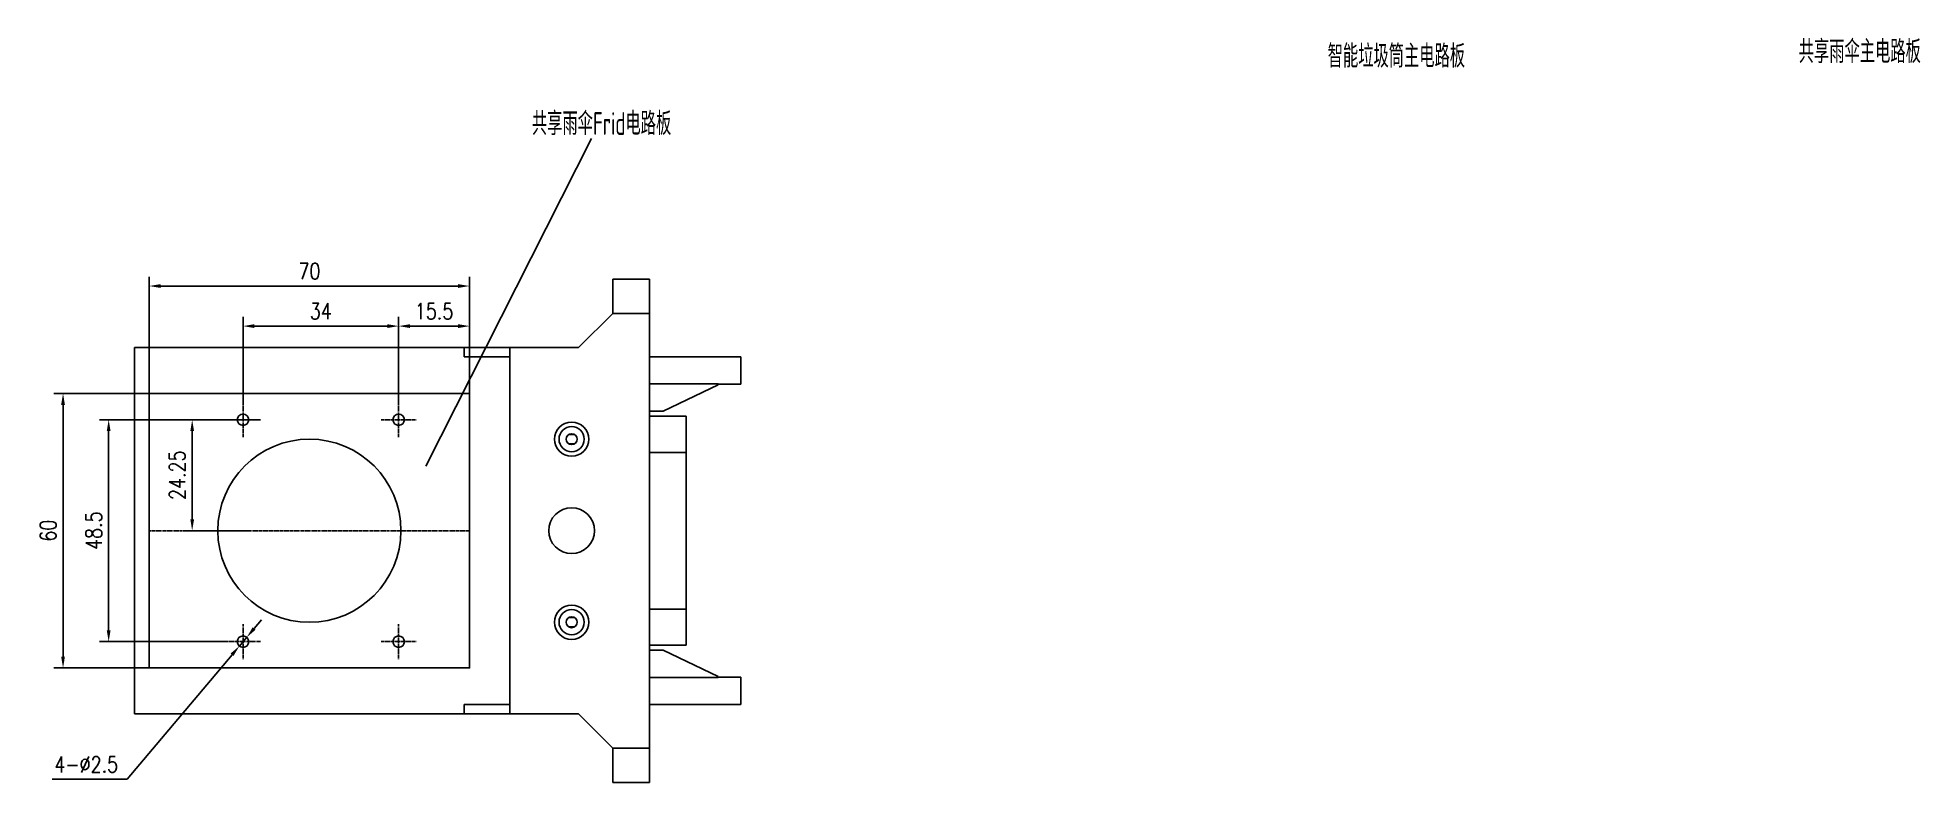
# Model space of a CAD drawing. Extents: x -25 to 386, y 69 to 232.
import ezdxf

# ---------------------------------------------------------------- set-up
doc = ezdxf.new("R2010")
doc.units = 0
doc.header["$LTSCALE"] = 1.21
doc.header["$MEASUREMENT"] = 0
doc.header["$PDMODE"] = 3
doc.header["$PDSIZE"] = 0.3125
doc.linetypes.add('CENTER', pattern=[0.6, 0.375, -0.075, 0.075, -0.075])
doc.layers.get('Defpoints').update_dxf_attribs({"linetype": 'CONTINUOUS'})
for name, color, linetype in [('2细线层', 190, 'CONTINUOUS'), ('3中心线层', 1, 'CENTER'), ('6文字层', 50, 'CONTINUOUS'), ('7标注层', 4, 'CONTINUOUS')]:
    doc.layers.add(name, color=color, linetype=linetype)
doc.styles.add('PC_TEXTSTYLE', font='isocp.shx', dxfattribs={"width": 0.8, "bigfont": 'hzfs.shx'})
doc.styles.add('TH_GBDIM', font='romans.shx', dxfattribs={"width": 0.8, "bigfont": 'gbcbig.shx'})
doc.dimstyles.new('TH_GBDIM', dxfattribs={"dimtxt": 3.5, "dimasz": 2.5, "dimexe": 2, "dimexo": 0, "dimgap": 1.5, "dimtad": 1, "dimdec": 1, "dimdsep": 46, "dimtxsty": 'TH_GBDIM', "dimcen": 2.5, "dimclrd": 130, "dimclre": 130, "dimclrt": 3, "dimadec": 0, "dimazin": 2, "dimtfac": 0.714286, "dimtdec": 1, "dimtmove": 0, "dimatfit": 3, "dimfxl": 1, "dimtzin": 0, "dimlwd": -1, "dimlwe": -1, "dimarcsym": 0})

# ---------------------------------------------------------------- blocks, each defined once
blk = doc.blocks.new('*D6')
at = {"layer": '7标注层', "color": 130, "transparency": 16777216}
for p, q in [((-0.78, 154.48), (-0.78, 179.95)), ((1.72, 177.95), (66.72, 177.95)), ((69.22, 154.48), (69.22, 179.95))]:
    blk.add_line(p, q, dxfattribs=at)
for points in [[(1.72, 178.36), (1.72, 177.53), (-0.78, 177.95)], [(66.72, 178.36), (66.72, 177.53), (69.22, 177.95)]]:
    blk.add_solid(points, dxfattribs=at)
at = {"layer": 'Defpoints', "color": 0, "transparency": 16777216}
for p in [(69.22, 177.95), (-0.78, 154.48), (69.22, 154.48)]:
    blk.add_point(p, dxfattribs=at)
at = {"layer": '7标注层', "color": 3, "transparency": 16777216, "insert": (34.22, 181.2), "char_height": 3.5, "attachment_point": 5, "style": 'TH_GBDIM'}
blk.add_mtext('70', dxfattribs=at)
blk = doc.blocks.new('*D7')
at = {"layer": '7标注层', "color": 130, "transparency": 16777216}
for p, q in [((19.72, 152.53), (19.72, 171.19)), ((22.22, 169.19), (51.22, 169.19)), ((53.72, 152.53), (53.72, 171.19))]:
    blk.add_line(p, q, dxfattribs=at)
for points in [[(22.22, 169.61), (22.22, 168.77), (19.72, 169.19)], [(51.22, 169.61), (51.22, 168.77), (53.72, 169.19)]]:
    blk.add_solid(points, dxfattribs=at)
at = {"layer": 'Defpoints', "color": 0, "transparency": 16777216}
for p in [(53.72, 169.19), (19.72, 152.53), (53.72, 152.53)]:
    blk.add_point(p, dxfattribs=at)
at = {"layer": '7标注层', "color": 3, "transparency": 16777216, "insert": (36.72, 172.44), "char_height": 3.5, "attachment_point": 5, "style": 'TH_GBDIM'}
blk.add_mtext('34', dxfattribs=at)
blk = doc.blocks.new('*D8')
at = {"layer": '7标注层', "color": 130, "transparency": 16777216}
for p, q in [((53.72, 167.33), (53.72, 171.19)), ((56.22, 169.19), (66.72, 169.19)), ((69.22, 167.33), (69.22, 171.19))]:
    blk.add_line(p, q, dxfattribs=at)
for points in [[(56.22, 169.61), (56.22, 168.77), (53.72, 169.19)], [(66.72, 169.61), (66.72, 168.77), (69.22, 169.19)]]:
    blk.add_solid(points, dxfattribs=at)
at = {"layer": 'Defpoints', "color": 0, "transparency": 16777216}
for p in [(69.22, 169.19), (53.72, 167.33), (69.22, 167.33)]:
    blk.add_point(p, dxfattribs=at)
at = {"layer": '7标注层', "color": 3, "transparency": 16777216, "insert": (61.47, 172.44), "char_height": 3.5, "attachment_point": 5, "style": 'TH_GBDIM'}
blk.add_mtext('15.5', dxfattribs=at)
blk = doc.blocks.new('*D9')
at = {"layer": '7标注层', "color": 130, "transparency": 16777216}
for p, q in [((-0.78, 154.48), (-21.6, 154.48)), ((-19.6, 151.98), (-19.6, 96.98)), ((-0.78, 94.48), (-21.6, 94.48))]:
    blk.add_line(p, q, dxfattribs=at)
for points in [[(-20.02, 151.98), (-19.19, 151.98), (-19.6, 154.48)], [(-20.02, 96.98), (-19.19, 96.98), (-19.6, 94.48)]]:
    blk.add_solid(points, dxfattribs=at)
at = {"layer": 'Defpoints', "color": 0, "transparency": 16777216}
for p in [(-0.78, 154.48), (-19.6, 94.48), (-0.78, 94.48)]:
    blk.add_point(p, dxfattribs=at)
at = {"layer": '7标注层', "color": 3, "transparency": 16777216, "insert": (-22.85, 124.48), "char_height": 3.5, "attachment_point": 5, "rotation": 90, "style": 'TH_GBDIM'}
blk.add_mtext('60', dxfattribs=at)
blk = doc.blocks.new('*D10')
at = {"layer": '7标注层', "color": 130, "transparency": 16777216}
for p, q in [((15.92, 148.73), (-11.64, 148.73)), ((-9.64, 146.23), (-9.64, 102.73)), ((15.92, 100.23), (-11.64, 100.23))]:
    blk.add_line(p, q, dxfattribs=at)
for points in [[(-10.05, 146.23), (-9.22, 146.23), (-9.64, 148.73)], [(-10.05, 102.73), (-9.22, 102.73), (-9.64, 100.23)]]:
    blk.add_solid(points, dxfattribs=at)
at = {"layer": 'Defpoints', "color": 0, "transparency": 16777216}
for p in [(15.92, 148.73), (-9.64, 100.23), (15.92, 100.23)]:
    blk.add_point(p, dxfattribs=at)
at = {"layer": '7标注层', "color": 3, "transparency": 16777216, "insert": (-12.89, 124.48), "char_height": 3.5, "attachment_point": 5, "rotation": 90, "style": 'TH_GBDIM'}
blk.add_mtext('48.5', dxfattribs=at)
blk = doc.blocks.new('*D11')
at = {"layer": '7标注层', "color": 130, "transparency": 16777216}
for p, q in [((23.52, 148.73), (6.61, 148.73)), ((8.61, 146.23), (8.61, 126.98)), ((21.09, 124.48), (6.61, 124.48))]:
    blk.add_line(p, q, dxfattribs=at)
for points in [[(8.2, 146.23), (9.03, 146.23), (8.61, 148.73)], [(8.2, 126.98), (9.03, 126.98), (8.61, 124.48)]]:
    blk.add_solid(points, dxfattribs=at)
at = {"layer": 'Defpoints', "color": 0, "transparency": 16777216}
for p in [(23.52, 148.73), (8.61, 124.48), (21.09, 124.48)]:
    blk.add_point(p, dxfattribs=at)
at = {"layer": '7标注层', "color": 3, "transparency": 16777216, "insert": (5.36, 136.6), "char_height": 3.5, "attachment_point": 5, "rotation": 90, "style": 'TH_GBDIM'}
blk.add_mtext('{24.25}{}{}{}', dxfattribs=at)
blk = doc.blocks.new('*D24')
at = {"layer": '7标注层', "color": 130, "transparency": 16777216}
for p, q in [((22.14, 103.1), (23.75, 105.01)), ((20.53, 101.18), (18.92, 99.27)), ((-5.57, 70.16), (17.31, 97.36)), ((-22.01, 70.16), (-5.57, 70.16))]:
    blk.add_line(p, q, dxfattribs=at)
for points in [[(21.82, 103.36), (22.46, 102.83), (20.53, 101.18)], [(16.99, 97.63), (17.63, 97.09), (18.92, 99.27)]]:
    blk.add_solid(points, dxfattribs=at)
at = {"layer": 'Defpoints', "color": 0, "transparency": 16777216}
for p in [(18.92, 99.27), (20.53, 101.18)]:
    blk.add_point(p, dxfattribs=at)
at = {"layer": '7标注层', "color": 3, "transparency": 16777216, "insert": (-14.54, 73.41), "char_height": 3.5, "attachment_point": 5, "style": 'TH_GBDIM'}
blk.add_mtext('{4-∅2.5}{}{}{}', dxfattribs=at)

msp = doc.modelspace()

# ---------------------------------------------------------------- linework, layer by layer
at = {"layer": '2细线层'}
msp.add_lwpolyline([(-0.78, 94.48), (69.22, 94.48), (69.22, 154.48), (-0.78, 154.48)], close=True, dxfattribs=at)
for centre in [(19.72, 148.73), (53.72, 148.73), (19.72, 100.23), (53.72, 100.23)]:
    msp.add_circle(centre, 1.25, dxfattribs=at)
at = {"layer": '3中心线层'}
for p, q in [((19.72, 152.53), (19.72, 144.93)), ((53.72, 152.53), (53.72, 144.93)), ((15.92, 148.73), (23.52, 148.73)), ((49.92, 148.73), (57.52, 148.73)), ((-0.78, 124.48), (69.22, 124.48)), ((19.72, 104.03), (19.72, 96.43)), ((53.72, 104.03), (53.72, 96.43)), ((15.92, 100.23), (23.52, 100.23)), ((49.92, 100.23), (57.52, 100.23))]:
    msp.add_line(p, q, dxfattribs=at)
at = {"layer": '6文字层', "linetype": 'Continuous'}
for p, q in [((100.51, 171.98), (100.51, 179.48)), ((108.51, 179.48), (100.51, 179.48)), ((108.51, 69.48), (108.51, 179.48)), ((100.51, 171.98), (93.01, 164.48)), ((108.51, 171.98), (100.51, 171.98)), ((-3.99, 164.48), (-3.99, 84.48)), ((-3.99, 164.48), (93.01, 164.48)), ((68.01, 162.48), (68.01, 164.48)), ((78.01, 162.48), (68.01, 162.48)), ((78.01, 84.48), (78.01, 164.48)), ((108.51, 162.48), (128.51, 162.48)), ((128.51, 162.48), (128.51, 156.48)), ((108.51, 156.57), (123.51, 156.57)), ((111.51, 150.57), (123.51, 156.37)), ((123.51, 156.57), (123.51, 156.37)), ((123.51, 156.48), (128.51, 156.48)), ((108.51, 150.57), (111.51, 150.57)), ((108.51, 149.48), (116.51, 149.48)), ((116.51, 149.48), (116.51, 99.48)), ((92.17, 145.48), (90.84, 145.48)), ((92.17, 143.48), (90.84, 143.48)), ((108.51, 141.6), (116.51, 141.6)), ((108.51, 107.35), (116.51, 107.35)), ((92.17, 105.48), (90.84, 105.48)), ((92.17, 103.48), (90.84, 103.48)), ((108.51, 99.48), (116.51, 99.48)), ((108.51, 98.38), (111.51, 98.38)), ((123.51, 92.58), (111.51, 98.38)), ((108.51, 92.38), (123.51, 92.38)), ((123.51, 92.58), (123.51, 92.38)), ((123.51, 92.48), (128.51, 92.48)), ((128.51, 92.48), (128.51, 86.48)), ((68.01, 86.48), (78.01, 86.48)), ((68.01, 84.48), (68.01, 86.48)), ((108.51, 86.48), (128.51, 86.48)), ((93.01, 84.48), (-3.99, 84.48)), ((93.01, 84.48), (100.51, 76.98)), ((100.51, 76.98), (108.51, 76.98)), ((100.51, 69.48), (100.51, 76.98)), ((108.51, 69.48), (100.51, 69.48))]:
    msp.add_line(p, q, dxfattribs=at)
for centre, radius in [((91.51, 144.48), 3.75), ((34.22, 124.48), 20), ((91.51, 144.48), 2.75), ((91.51, 144.48), 1.2), ((91.51, 124.48), 5), ((91.51, 104.48), 3.75), ((91.51, 104.48), 2.75), ((91.51, 104.48), 1.2)]:
    msp.add_circle(centre, radius, dxfattribs=at)
at = {"layer": '7标注层'}
msp.add_line((59.69, 138.57), (95.88, 210.17), dxfattribs=at)

# ---------------------------------------------------------------- texts
at = {"layer": '6文字层', "color": 2, "style": 'PC_TEXTSTYLE', "width": 0.667}
for s, p in [('智能垃圾筒主电路板', (256.69, 225.69)), ('共享雨伞主电路板', (359.6, 226.67)), ('共享雨伞Frid电路板', (82.83, 210.95))]:
    msp.add_text(s, height=5, dxfattribs=at).set_placement(p)

# ---------------------------------------------------------------- dimensions: what is measured, and where the dimension line sits
at = {"layer": '7标注层'}
for base, p1, p2, picture, middle in [((69.22, 177.95), (-0.78, 154.48), (69.22, 154.48), '*D6', (34.22, 181.2)), ((53.72, 169.19), (19.72, 152.53), (53.72, 152.53), '*D7', (36.72, 172.44))]:
    dim = msp.add_linear_dim(base=base, p1=p1, p2=p2, dimstyle='TH_GBDIM', override={"dimexo": 0, "dimgap": 1.5, "dimtad": 1, "dimjust": 0, "dimdec": 1, "dimlfac": 1, "dimse1": 0, "dimse2": 0, "dimsd1": 0, "dimsd2": 0}, dxfattribs=at)
    dim.commit()
    dim.dimension.update_dxf_attribs({"geometry": picture, "text_midpoint": middle})
dim = msp.add_linear_dim(base=(69.22, 169.19), p1=(53.72, 167.33), p2=(69.22, 167.33), dimstyle='TH_GBDIM', dxfattribs=at)
dim.commit()
dim.dimension.update_dxf_attribs({"geometry": '*D8', "text_midpoint": (61.47, 172.44)})
for base, p1, p2, picture, middle in [((-19.6, 94.48), (-0.78, 154.48), (-0.78, 94.48), '*D9', (-22.85, 124.48)), ((-9.64, 100.23), (15.92, 148.73), (15.92, 100.23), '*D10', (-12.89, 124.48))]:
    dim = msp.add_linear_dim(base=base, p1=p1, p2=p2, angle=90, dimstyle='TH_GBDIM', override={"dimexo": 0, "dimgap": 1.5, "dimtad": 1, "dimjust": 0, "dimdec": 1, "dimlfac": 1, "dimse1": 0, "dimse2": 0, "dimsd1": 0, "dimsd2": 0}, dxfattribs=at)
    dim.commit()
    dim.dimension.update_dxf_attribs({"geometry": picture, "text_midpoint": middle})
dim = msp.add_linear_dim(base=(8.61, 124.48), p1=(23.52, 148.73), p2=(21.09, 124.48), angle=90, text='{24.25}{}{}{}', dimstyle='TH_GBDIM', dxfattribs=at)
dim.commit()
dim.dimension.update_dxf_attribs({"geometry": '*D11', "text_midpoint": (8.61, 136.6), "dimtype": 160})
dim = msp.add_diameter_dim_2p(p1=(20.53, 101.18), p2=(18.92, 99.27), text='{4-<>}{}{}{}', dimstyle='TH_GBDIM', override={"dimgap": 1.5, "dimtad": 1, "dimtih": 0, "dimtoh": 1, "dimdec": 1, "dimlfac": 1, "dimse1": 0, "dimse2": 0, "dimsd1": 0, "dimsd2": 0, "dimtix": 0, "dimtofl": 1}, dxfattribs=at)
dim.commit()
dim.dimension.update_dxf_attribs({"geometry": '*D24', "text_midpoint": (-14.54, 70.16), "dimtype": 163})

doc.saveas('drawing.dxf')
